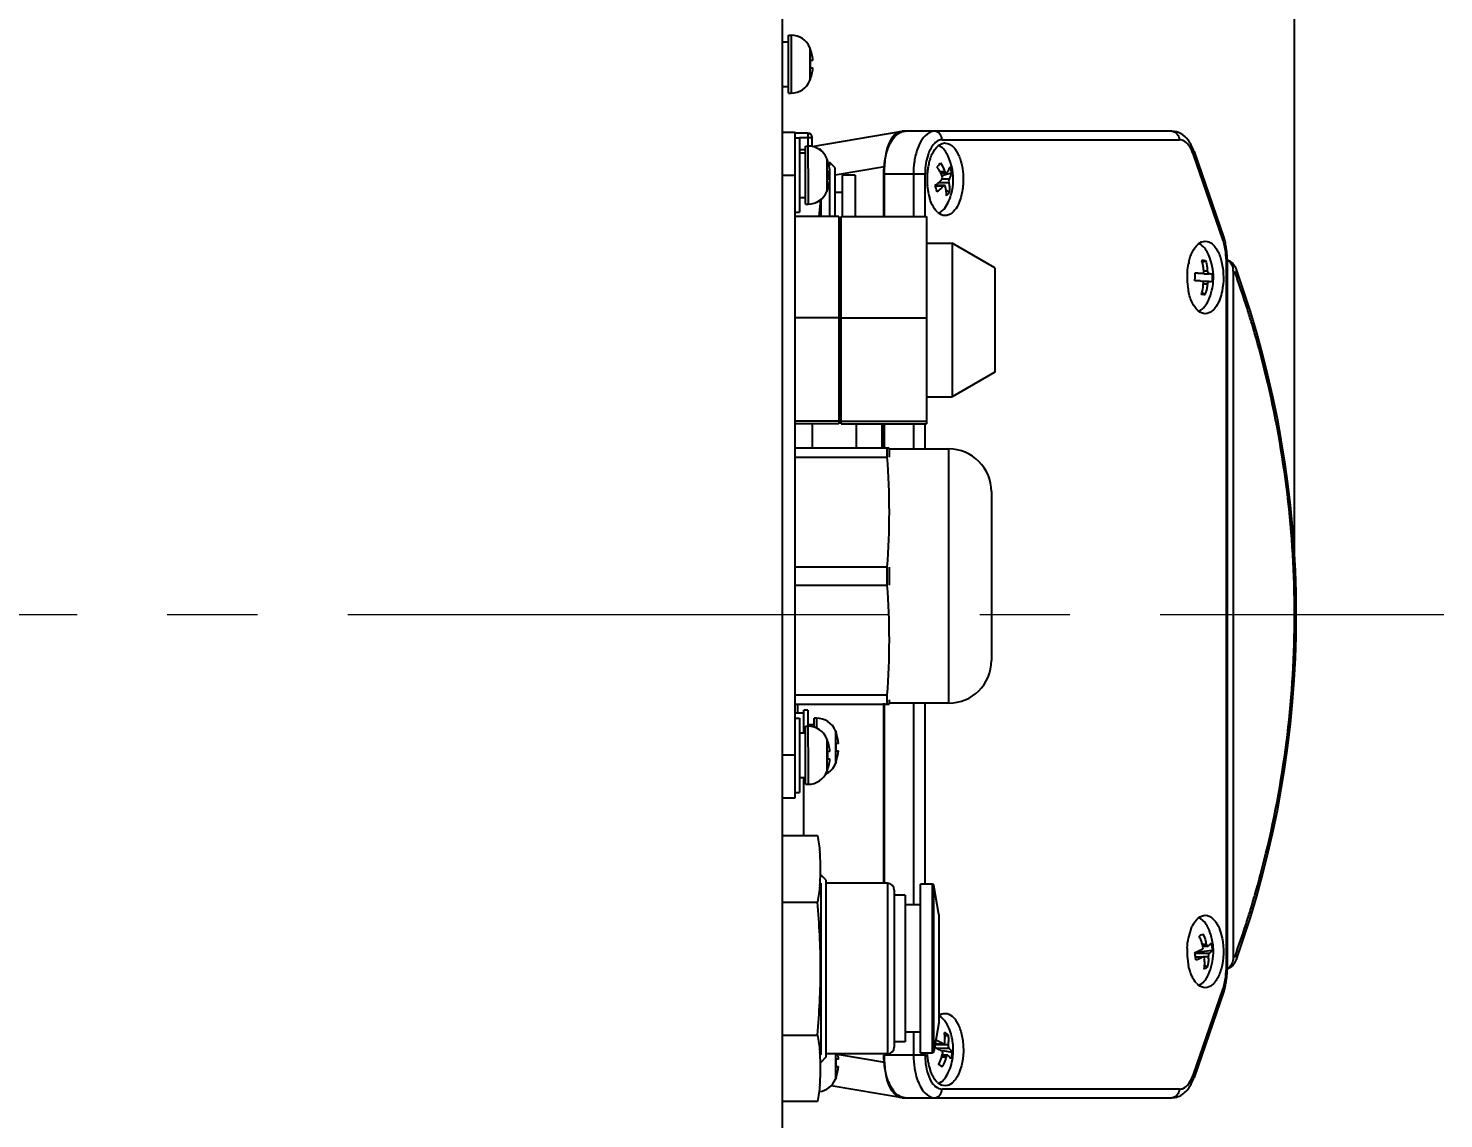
# Model space of a CAD drawing. Header units: millimetres. Extents: x 4086 to 8300, y 123 to 1549.
# Drawn here: x 7004.42 to 7054.21, y 1282.33 to 1320.66 of the extents above; entities that cross this region are included whole.
import ezdxf

# ---------------------------------------------------------------- set-up
doc = ezdxf.new("R2010")
doc.units = ezdxf.units.MM
doc.linetypes.add('CENTER2', pattern=[28.575, 19.05, -3.175, 3.175, -3.175])
doc.layers.add('中心线层', color=7, linetype='CENTER2', lineweight=0)
doc.layers.add('轮廓实线层', color=7, linetype='Continuous', lineweight=30)
doc.styles.add('思源黑', font='SourceHanSansCN-Normal.ttf')
doc.dimstyles.new('尺寸标注_3_10比例', dxfattribs={"dimtxt": 7, "dimasz": 6, "dimexe": 2, "dimexo": 1.5, "dimgap": 1, "dimtad": 1, "dimdec": 1, "dimlfac": 3.333333, "dimdsep": 46, "dimtxsty": '思源黑', "dimcen": 0.09, "dimadec": 0, "dimazin": 0, "dimtp": 0.01, "dimtm": 0.01, "dimtfac": 1, "dimtdec": 1, "dimtofl": 0, "dimtmove": 0, "dimatfit": 3, "dimfxl": 0, "dimtolj": 1, "dimarcsym": 0})

# ---------------------------------------------------------------- blocks, each defined once
blk = doc.blocks.new('*D2898')
at = {"layer": 'Defpoints', "color": 0}
for p in [(7030.948, 1351.72), (7030.948, 1325.855), (7048.962, 1300.055)]:
    blk.add_point(p, dxfattribs=at)
at = {"layer": '轮廓实线层', "color": 0, "lineweight": -2}
for p, q in [((7030.948, 1327.355), (7030.948, 1353.72)), ((7048.962, 1301.555), (7048.962, 1353.72)), ((7042.962, 1351.72), (7036.948, 1351.72))]:
    blk.add_line(p, q, dxfattribs=at)
at = {"layer": '轮廓实线层', "color": 0}
for points in [[(7036.948, 1352.72), (7036.948, 1350.72), (7030.948, 1351.72)], [(7042.962, 1350.72), (7042.962, 1352.72), (7048.962, 1351.72)]]:
    blk.add_solid(points, dxfattribs=at)
at = {"layer": '轮廓实线层', "color": 0, "insert": (7039.955, 1356.346), "char_height": 7, "attachment_point": 5, "style": '思源黑'}
blk.add_mtext('\\A1;60', dxfattribs=at)

msp = doc.modelspace()

# ---------------------------------------------------------------- linework, layer by layer
for p, q in [((7030.948, 1268.555), (7030.948, 1331.555)), ((7031.161, 1320.425), (7031.251, 1320.425)), ((7031.161, 1318.385), (7031.161, 1320.425)), ((7031.251, 1320.425), (7031.251, 1318.385)), ((7030.948, 1320.189), (7031.161, 1320.189)), ((7031.915, 1319.981), (7031.915, 1318.828)), ((7031.941, 1319.915), (7031.935, 1319.915)), ((7032.02, 1319.532), (7031.935, 1319.532)), ((7031.935, 1319.277), (7032.02, 1319.277)), ((7031.935, 1318.895), (7031.941, 1318.895)), ((7030.948, 1318.62), (7031.161, 1318.62)), ((7031.161, 1318.385), (7031.251, 1318.385)), ((7031.398, 1317.005), (7030.948, 1317.005)), ((7031.398, 1293.605), (7031.398, 1317.005)), ((7031.848, 1316.975), (7031.398, 1316.975)), ((7031.398, 1316.81), (7031.548, 1316.81)), ((7031.548, 1316.825), (7031.998, 1316.825)), ((7031.548, 1316.81), (7031.548, 1314.2)), ((7031.848, 1316.975), (7031.851, 1314.485)), ((7031.998, 1316.508), (7035.163, 1317.046)), ((7031.998, 1316.525), (7031.998, 1316.825)), ((7035.111, 1317.041), (7035.163, 1317.046)), ((7035.268, 1317.046), (7035.163, 1317.046)), ((7044.651, 1317.047), (7035.268, 1317.047)), ((7031.548, 1316.405), (7031.761, 1316.405)), ((7031.761, 1316.525), (7031.851, 1316.525)), ((7031.761, 1314.485), (7031.761, 1316.525)), ((7032.298, 1316.405), (7032.224, 1316.405)), ((7032.298, 1316.405), (7032.298, 1316.356)), ((7036.567, 1316.747), (7044.911, 1316.747)), ((7045.427, 1316.33), (7046.468, 1313.336)), ((7031.548, 1316.289), (7031.761, 1316.289)), ((7032.515, 1316.081), (7032.515, 1314.928)), ((7032.541, 1316.015), (7032.535, 1316.015)), ((7032.793, 1315.77), (7032.608, 1315.955)), ((7032.608, 1315.955), (7032.608, 1315.837)), ((7036.433, 1315.84), (7036.469, 1315.887)), ((7036.865, 1315.951), (7036.783, 1316.165)), ((7046.445, 1313.237), (7045.403, 1316.232)), ((7030.948, 1315.505), (7031.398, 1315.505)), ((7032.62, 1315.632), (7032.535, 1315.632)), ((7032.535, 1315.377), (7032.62, 1315.377)), ((7032.608, 1315.632), (7032.608, 1315.377)), ((7032.793, 1315.77), (7032.793, 1314.046)), ((7034.537, 1315.797), (7032.807, 1315.503)), ((7033.513, 1315.505), (7033.063, 1315.505)), ((7033.063, 1314.046), (7033.063, 1315.504)), ((7033.513, 1315.504), (7033.513, 1314.046)), ((7034.518, 1315.547), (7035.967, 1315.547)), ((7034.518, 1314.046), (7034.518, 1315.547)), ((7034.537, 1314.046), (7034.537, 1315.797)), ((7035.557, 1315.547), (7035.557, 1314.046)), ((7035.967, 1314.046), (7035.967, 1315.547)), ((7036.678, 1315.613), (7036.497, 1315.613)), ((7036.719, 1315.571), (7036.519, 1315.571)), ((7036.554, 1315.346), (7036.573, 1315.38)), ((7036.812, 1315.363), (7036.554, 1315.363)), ((7036.9, 1315.569), (7036.558, 1315.473)), ((7036.578, 1315.425), (7036.567, 1315.47)), ((7036.573, 1315.38), (7036.578, 1315.425)), ((7036.678, 1315.613), (7036.699, 1315.581)), ((7036.699, 1315.581), (7036.719, 1315.571)), ((7036.719, 1315.571), (7036.74, 1315.586)), ((7036.799, 1315.329), (7036.794, 1315.284)), ((7036.812, 1315.363), (7036.799, 1315.329)), ((7036.856, 1315.718), (7036.869, 1315.681)), ((7036.882, 1315.519), (7036.884, 1315.537)), ((7036.89, 1315.607), (7036.9, 1315.569)), ((7032.535, 1314.995), (7032.541, 1314.995)), ((7032.608, 1315.291), (7032.608, 1314.046)), ((7033.063, 1314.897), (7032.793, 1314.897)), ((7036.335, 1315.102), (7036.322, 1315.14)), ((7036.653, 1315.138), (7036.36, 1315.138)), ((7036.36, 1315.123), (7036.625, 1315.123)), ((7036.393, 1314.918), (7036.383, 1314.954)), ((7036.441, 1315.239), (7036.798, 1315.239)), ((7036.653, 1315.138), (7036.625, 1315.123)), ((7036.673, 1315.128), (7036.653, 1315.138)), ((7036.687, 1315.096), (7036.673, 1315.128)), ((7036.706, 1314.978), (7036.829, 1314.919)), ((7036.794, 1315.284), (7036.798, 1315.239)), ((7031.548, 1314.72), (7031.761, 1314.72)), ((7031.761, 1314.485), (7031.851, 1314.485)), ((7032.298, 1314.653), (7032.298, 1314.046)), ((7036.664, 1314.345), (7036.783, 1314.545)), ((7031.398, 1314.2), (7031.548, 1314.2)), ((7032.928, 1314.046), (7031.398, 1314.046)), ((7032.928, 1314.046), (7032.928, 1306.763)), ((7033.018, 1314.046), (7036.018, 1314.046)), ((7033.018, 1306.763), (7033.018, 1314.046)), ((7036.018, 1314.046), (7036.018, 1306.763)), ((7033.018, 1313.195), (7032.928, 1313.195)), ((7036.018, 1313.105), (7036.918, 1313.105)), ((7038.418, 1312.238), (7036.918, 1313.105)), ((7036.918, 1313.105), (7036.918, 1307.705)), ((7045.835, 1312.503), (7045.722, 1312.429)), ((7046.552, 1312.552), (7046.592, 1312.552)), ((7046.552, 1312.552), (7046.552, 1287.557)), ((7046.592, 1312.552), (7046.592, 1287.557)), ((7038.418, 1312.238), (7038.418, 1308.571)), ((7045.461, 1311.877), (7045.462, 1311.921)), ((7045.462, 1312.009), (7045.462, 1312.053)), ((7045.766, 1312.085), (7045.77, 1312.13)), ((7045.902, 1312.123), (7045.77, 1312.123)), ((7045.77, 1312.03), (7045.945, 1312.03)), ((7045.926, 1312.044), (7045.945, 1312.03)), ((7045.993, 1312.027), (7045.93, 1312.03)), ((7046.801, 1312.126), (7046.801, 1287.983)), ((7045.639, 1311.782), (7045.703, 1311.779)), ((7045.746, 1311.765), (7045.72, 1311.779)), ((7045.724, 1311.362), (7045.819, 1311.299)), ((7045.942, 1311.767), (7045.764, 1311.767)), ((7045.764, 1311.679), (7045.896, 1311.679)), ((7045.906, 1311.724), (7045.896, 1311.679)), ((7045.942, 1311.767), (7045.991, 1311.763)), ((7045.991, 1311.763), (7046.029, 1311.76)), ((7046.063, 1311.8), (7046.06, 1311.756)), ((7032.928, 1310.489), (7031.398, 1310.489)), ((7033.018, 1310.489), (7036.018, 1310.489)), ((7047.442, 1310.341), (7047.429, 1310.381)), ((7047.556, 1309.954), (7047.538, 1310.016)), ((7038.418, 1308.571), (7036.918, 1307.705)), ((7033.018, 1307.615), (7032.928, 1307.615)), ((7033.018, 1307.555), (7032.928, 1307.555)), ((7036.018, 1307.705), (7036.918, 1307.705)), ((7032.928, 1306.848), (7031.398, 1306.848)), ((7033.018, 1306.848), (7036.018, 1306.848)), ((7032.928, 1306.763), (7031.398, 1306.763)), ((7031.998, 1306.763), (7031.998, 1305.905)), ((7033.018, 1306.763), (7036.018, 1306.763)), ((7033.543, 1306.763), (7033.543, 1305.905)), ((7034.443, 1306.763), (7034.443, 1305.875)), ((7034.518, 1305.875), (7034.518, 1306.763)), ((7034.537, 1305.875), (7034.537, 1306.763)), ((7035.557, 1306.763), (7035.557, 1305.875)), ((7035.967, 1305.875), (7035.967, 1306.763)), ((7034.698, 1305.905), (7031.398, 1305.905)), ((7034.624, 1305.905), (7034.624, 1305.591)), ((7034.698, 1305.905), (7034.698, 1305.591)), ((7034.698, 1305.875), (7036.798, 1305.875)), ((7036.798, 1296.935), (7036.798, 1305.875)), ((7031.398, 1305.591), (7034.624, 1305.591)), ((7038.298, 1304.375), (7038.298, 1298.435)), ((7034.624, 1301.718), (7031.398, 1301.718)), ((7034.624, 1301.718), (7034.624, 1301.091)), ((7034.698, 1301.718), (7034.698, 1301.091)), ((7031.398, 1301.091), (7034.624, 1301.091)), ((7049.023, 1300.055), (7048.962, 1300.055)), ((7034.624, 1297.218), (7031.398, 1297.218)), ((7031.398, 1296.905), (7034.698, 1296.905)), ((7031.492, 1296.59), (7031.492, 1296.905)), ((7034.518, 1290.605), (7034.518, 1296.935)), ((7034.537, 1290.605), (7034.537, 1296.935)), ((7034.624, 1297.218), (7034.624, 1296.905)), ((7034.698, 1297.058), (7034.698, 1296.905)), ((7036.798, 1296.935), (7034.698, 1296.935)), ((7035.557, 1296.935), (7035.557, 1289.84)), ((7035.967, 1290.574), (7035.967, 1296.935)), ((7031.698, 1296.59), (7031.398, 1296.59)), ((7031.398, 1296.41), (7031.548, 1296.41)), ((7031.548, 1296.41), (7031.548, 1293.8)), ((7031.848, 1296.695), (7031.698, 1296.695)), ((7031.698, 1295.889), (7031.698, 1296.694)), ((7031.848, 1296.694), (7031.851, 1294.085)), ((7032.151, 1296.41), (7032.061, 1296.41)), ((7032.061, 1296.083), (7032.061, 1296.409)), ((7032.151, 1296.41), (7032.151, 1296.053)), ((7031.548, 1295.889), (7031.761, 1295.889)), ((7031.761, 1296.125), (7031.851, 1296.125)), ((7031.761, 1294.085), (7031.761, 1296.125)), ((7032.061, 1296.174), (7031.848, 1296.174)), ((7032.815, 1295.966), (7032.841, 1295.9)), ((7032.815, 1295.966), (7032.815, 1294.816)), ((7032.841, 1295.9), (7032.835, 1295.9)), ((7032.515, 1295.681), (7032.515, 1294.528)), ((7032.541, 1295.615), (7032.535, 1295.615)), ((7032.92, 1295.517), (7032.835, 1295.517)), ((7031.398, 1295.105), (7030.948, 1295.105)), ((7032.62, 1295.232), (7032.535, 1295.232)), ((7032.535, 1294.977), (7032.62, 1294.977)), ((7032.835, 1295.262), (7032.92, 1295.262)), ((7032.535, 1294.595), (7032.541, 1294.595)), ((7032.841, 1294.88), (7032.815, 1294.813)), ((7032.815, 1294.816), (7032.815, 1294.813)), ((7032.835, 1294.88), (7032.841, 1294.88)), ((7031.548, 1294.32), (7031.761, 1294.32)), ((7031.698, 1292.281), (7031.698, 1294.32)), ((7031.761, 1294.085), (7031.851, 1294.085)), ((7030.948, 1293.605), (7031.398, 1293.605)), ((7031.398, 1293.8), (7031.548, 1293.8)), ((7030.948, 1292.281), (7032.182, 1292.281)), ((7032.481, 1290.72), (7032.298, 1290.903)), ((7032.298, 1290.605), (7032.298, 1284.57)), ((7032.481, 1290.72), (7032.481, 1284.489)), ((7034.641, 1290.605), (7032.481, 1290.605)), ((7034.641, 1290.605), (7034.641, 1284.605)), ((7036.21, 1290.575), (7035.811, 1290.575)), ((7035.811, 1284.635), (7035.811, 1290.574)), ((7036.21, 1290.575), (7036.21, 1284.635)), ((7036.269, 1284.684), (7036.269, 1290.525)), ((7036.448, 1289.51), (7036.269, 1290.525)), ((7030.948, 1289.943), (7032.182, 1289.943)), ((7034.881, 1290.364), (7034.881, 1284.845)), ((7035.271, 1290.185), (7034.881, 1290.185)), ((7035.271, 1290.184), (7035.271, 1285.025)), ((7047.535, 1290.084), (7047.55, 1290.135)), ((7047.55, 1290.135), (7047.563, 1290.181)), ((7035.811, 1289.84), (7035.271, 1289.84)), ((7036.448, 1289.51), (7036.448, 1285.699)), ((7045.865, 1288.454), (7045.738, 1288.454)), ((7046.069, 1288.245), (7045.439, 1288.156)), ((7045.461, 1288.122), (7045.453, 1288.164)), ((7045.48, 1287.995), (7045.474, 1288.037)), ((7045.958, 1288.139), (7045.49, 1288.139)), ((7045.49, 1288.016), (7045.744, 1288.016)), ((7045.708, 1288.27), (7045.731, 1288.294)), ((7045.731, 1288.294), (7045.742, 1288.334)), ((7045.738, 1288.393), (7045.921, 1288.393)), ((7045.742, 1288.334), (7045.738, 1288.381)), ((7045.771, 1288.017), (7045.744, 1288.016)), ((7045.8, 1288.028), (7045.927, 1288.028)), ((7045.901, 1288.392), (7045.921, 1288.393)), ((7045.934, 1288.408), (7045.906, 1288.394)), ((7045.93, 1288.075), (7045.927, 1288.028)), ((7046.048, 1288.414), (7046.055, 1288.372)), ((7046.065, 1288.287), (7046.069, 1288.245)), ((7045.796, 1287.728), (7045.908, 1287.662)), ((7046.592, 1287.557), (7046.552, 1287.557)), ((7045.403, 1283.877), (7046.445, 1286.872)), ((7046.468, 1286.773), (7045.427, 1283.779)), ((7036.448, 1285.699), (7036.269, 1284.684)), ((7030.948, 1285.266), (7032.182, 1285.266)), ((7035.271, 1285.025), (7034.881, 1285.025)), ((7035.811, 1285.37), (7035.271, 1285.37)), ((7035.557, 1285.37), (7035.557, 1284.563)), ((7036.323, 1284.922), (7036.331, 1284.964)), ((7036.345, 1285.046), (7036.351, 1285.087)), ((7036.62, 1284.95), (7036.351, 1284.95)), ((7036.601, 1284.955), (7036.62, 1284.95)), ((7036.649, 1284.97), (7036.659, 1285.008)), ((7036.777, 1285.274), (7036.664, 1285.21)), ((7032.481, 1284.489), (7032.298, 1284.306)), ((7034.641, 1284.605), (7032.481, 1284.605)), ((7032.815, 1284.605), (7032.815, 1283.716)), ((7032.948, 1284.583), (7034.537, 1284.312)), ((7035.967, 1284.563), (7034.518, 1284.563)), ((7034.537, 1284.312), (7034.537, 1284.563)), ((7036.21, 1284.635), (7035.811, 1284.635)), ((7035.967, 1284.563), (7035.967, 1284.635)), ((7036.306, 1284.839), (7036.314, 1284.881)), ((7036.314, 1284.881), (7036.323, 1284.922)), ((7036.783, 1284.917), (7036.351, 1284.917)), ((7036.384, 1284.801), (7036.81, 1284.801)), ((7036.578, 1284.68), (7036.556, 1284.708)), ((7036.751, 1284.559), (7036.556, 1284.559)), ((7036.556, 1284.501), (7036.706, 1284.501)), ((7036.581, 1284.729), (7036.916, 1284.67)), ((7036.723, 1284.539), (7036.706, 1284.501)), ((7036.764, 1284.554), (7036.751, 1284.559)), ((7036.794, 1284.829), (7036.81, 1284.801)), ((7036.881, 1284.463), (7036.871, 1284.422)), ((7032.92, 1284.417), (7032.835, 1284.417)), ((7032.835, 1284.162), (7032.92, 1284.162)), ((7035.163, 1283.063), (7032.662, 1283.484)), ((7032.841, 1283.78), (7032.815, 1283.713)), ((7032.815, 1283.716), (7032.815, 1283.713)), ((7032.835, 1283.78), (7032.841, 1283.78)), ((7035.163, 1283.063), (7035.111, 1283.068)), ((7035.163, 1283.063), (7035.268, 1283.063)), ((7035.268, 1283.063), (7044.651, 1283.063)), ((7044.911, 1283.363), (7036.567, 1283.363)), ((7032.182, 1282.928), (7030.948, 1282.928))]:
    msp.add_line(p, q)
for points in [[(7036.829, 1315.791), (7036.843, 1315.755), (7036.856, 1315.718)], [(7036.869, 1315.681), (7036.88, 1315.644), (7036.89, 1315.607)], [(7036.36, 1315.028), (7036.348, 1315.065), (7036.335, 1315.102)], [(7036.383, 1314.954), (7036.372, 1314.991), (7036.36, 1315.028)], [(7045.458, 1311.789), (7045.46, 1311.833), (7045.461, 1311.877)], [(7045.462, 1311.921), (7045.463, 1311.965), (7045.462, 1312.009)], [(7045.723, 1312.043), (7045.75, 1312.054), (7045.766, 1312.085)], [(7045.902, 1312.123), (7045.91, 1312.077), (7045.926, 1312.044)], [(7046.066, 1311.888), (7046.065, 1311.844), (7046.063, 1311.8)], [(7046.064, 1312.02), (7046.066, 1311.976), (7046.067, 1311.932), (7046.066, 1311.888)], [(7045.764, 1311.686), (7045.761, 1311.732), (7045.746, 1311.765)], [(7045.942, 1311.767), (7045.922, 1311.755), (7045.906, 1311.724)], [(7045.865, 1288.454), (7045.881, 1288.414), (7045.901, 1288.392)], [(7046.032, 1288.498), (7046.041, 1288.456), (7046.048, 1288.414)], [(7045.474, 1288.037), (7045.468, 1288.079), (7045.461, 1288.122)], [(7045.49, 1287.911), (7045.485, 1287.953), (7045.48, 1287.995)], [(7045.8, 1287.955), (7045.791, 1287.995), (7045.771, 1288.017)], [(7045.958, 1288.139), (7045.941, 1288.115), (7045.93, 1288.075)], [(7046.055, 1288.372), (7046.06, 1288.33), (7046.065, 1288.287)], [(7036.331, 1284.964), (7036.338, 1285.005), (7036.345, 1285.046)], [(7036.62, 1284.95), (7036.628, 1284.951), (7036.649, 1284.97)], [(7036.582, 1284.592), (7036.588, 1284.639), (7036.578, 1284.68)], [(7036.751, 1284.559), (7036.744, 1284.558), (7036.723, 1284.539)], [(7036.783, 1284.917), (7036.784, 1284.87), (7036.794, 1284.829)], [(7036.898, 1284.545), (7036.89, 1284.504), (7036.881, 1284.463)], [(7036.916, 1284.67), (7036.911, 1284.628), (7036.905, 1284.587), (7036.898, 1284.545)]]:
    msp.add_lwpolyline(points)
for centre, radius, start, end in [((7031.251, 1319.705), 0.72, 22.6198, 90), ((7030.531, 1319.405), 1.495, 4.8938, 22.6199), ((7030.531, 1319.405), 1.411, 354.8143, 5.1857), ((7031.251, 1319.105), 0.72, 270.0002, 337.3802), ((7030.531, 1319.405), 1.495, 337.3801, 355.1062), ((7031.848, 1316.825), 0.15, 0, 90), ((7035.278, 1316.624), 0.424, 104.6099, 111.6078), ((7031.851, 1315.805), 0.72, 22.6198, 89.9998), ((7036.672, 1316.312), 0.317, 90.0362, 99.1978), ((7031.131, 1315.505), 1.495, 4.8938, 22.6199), ((7038.52, 1315.547), 2.963, 174.4042, 180.0067), ((7038.372, 1315.562), 2.814, 171.4562, 174.4094), ((7038.293, 1315.386), 2.257, 168.4838, 172.5844), ((7038.124, 1315.419), 2.085, 166.9332, 168.4483), ((7037.941, 1315.464), 1.896, 161.6198, 167.0021), ((7027.281, 1323.21), 11.75, 320.8439, 321.0126), ((7033.332, 1318.311), 3.965, 321.0178, 321.4402), ((7035.016, 1315.354), 1.943, 348.2647, 17.7775), ((7031.131, 1315.505), 1.495, 337.3801, 355.1062), ((7031.131, 1315.505), 1.411, 354.8143, 5.1857), ((7038.319, 1315.546), 2.352, 178.9089, 179.9989), ((7038.525, 1315.356), 2.49, 172.5834, 179.3277), ((7038.558, 1315.354), 2.524, 179.2957, 181.3944), ((7035.906, 1315.33), 0.656, 37.7117, 43.5377), ((7035.852, 1315.288), 0.724, 33.2224, 37.7029), ((7031.851, 1315.205), 0.72, 270, 337.3802), ((7038.544, 1315.354), 2.51, 181.3847, 185.6013), ((7038.435, 1315.343), 2.401, 185.6, 188.3859), ((7038.26, 1315.317), 2.223, 188.3725, 191.7865), ((7038.113, 1315.287), 2.074, 191.8134, 193.1507), ((7037.967, 1315.252), 1.923, 193.1109, 197.4041), ((7035.915, 1315.845), 0.805, 299.5828, 307.583), ((7034.998, 1315.358), 1.961, 335.5057, 348.2433), ((7023.212, 1315.041), 9.087, 353.7158, 356.6492), ((7023.98, 1314.99), 8.318, 356.6883, 357.6337), ((7036.791, 1314.616), 0.57, 227.3263, 230.0295), ((7044.627, 1312.696), 1.949, 16.6016, 19.1574), ((7044.417, 1312.635), 2.168, 12.0091, 16.572), ((7044.399, 1312.576), 2.152, 5.7889, 12.0324), ((7044.137, 1312.576), 2.454, 5.7583, 11.9887), ((7043.925, 1312.553), 2.668, 359.9845, 5.8002), ((7047.273, 1311.97), 2.083, 166.8642, 168.4487), ((7045.238, 1312.267), 0.508, 23.4022, 27.3009), ((7044.164, 1311.905), 1.945, 355.3519, 24.4802), ((7044.186, 1312.553), 2.366, 359.9814, 5.8369), ((7046.35, 1311.989), 0.6, 19.7016, 57.6829), ((7047.71, 1311.904), 2.526, 176.6556, 180.1116), ((7047.682, 1311.903), 2.498, 180.0874, 187.0212), ((7047.695, 1311.906), 2.511, 175.6353, 176.6549), ((7045.133, 1299.864), 12.193, 88.0134, 88.4959), ((7044.982, 1296.15), 15.909, 87.3303, 87.9366), ((7046.271, 1312.125), 0.53, 0.0125, 4.4746), ((7013.451, 1300.069), 35.508, 17.931, 19.7012), ((7013.023, 1300.055), 36, 340.3059, 19.6941), ((7047.448, 1311.874), 2.263, 187.0014, 191.7639), ((7043.966, 1268.462), 43.353, 87.9017, 88.0275), ((7045.169, 1301.221), 10.572, 87.4538, 87.9196), ((7044.161, 1311.904), 1.948, 335.5229, 346.5955), ((7044.151, 1311.906), 1.957, 346.6127, 355.353), ((7013.417, 1300.058), 35.544, 17.6833, 17.9313), ((7013.403, 1300.053), 35.56, 16.8854, 17.6833), ((7045.94, 1311.165), 0.569, 227.3242, 230.1777), ((7013.387, 1300.048), 35.576, 16.2714, 16.8164), ((7013.38, 1300.046), 35.583, 13.6631, 16.1673), ((7013.29, 1300.04), 35.672, 0.024, 13.6387), ((7036.798, 1304.375), 1.5, 0, 90), ((7013.29, 1300.069), 35.672, 346.3615, 359.976), ((7036.798, 1298.435), 1.5, 270, 0), ((7032.151, 1295.69), 0.72, 22.6199, 90), ((7031.851, 1295.405), 0.72, 22.6198, 89.9998), ((7031.431, 1295.39), 1.495, 4.8938, 19.9521), ((7031.131, 1295.105), 1.495, 4.8938, 22.6199), ((7031.431, 1295.39), 1.411, 354.8143, 5.1857), ((7031.131, 1295.105), 1.495, 337.3801, 355.1062), ((7031.131, 1295.105), 1.411, 354.8143, 5.1857), ((7031.431, 1295.39), 1.495, 340.0479, 355.1062), ((7031.851, 1294.805), 0.72, 270, 337.3802), ((7032.151, 1295.09), 0.72, 295.9111, 337.3801), ((7026.274, 1291.105), 6.019, 0.0691, 5.6404), ((7013.379, 1300.063), 35.584, 343.8761, 346.3371), ((7026.274, 1291.119), 6.019, 354.3596, 359.9314), ((7034.641, 1290.365), 0.24, 0, 90), ((7036.21, 1290.515), 0.06, 10, 90), ((7013.392, 1300.059), 35.571, 343.1316, 343.7132), ((7013.402, 1300.056), 35.56, 342.3165, 343.1316), ((7046.918, 1288.369), 1.715, 159.427, 163.1233), ((7044.164, 1288.207), 1.945, 21.2596, 24.4648), ((7013.451, 1300.04), 35.508, 340.2988, 342.0689), ((7013.417, 1300.052), 35.544, 342.0687, 342.3164), ((7047.274, 1288.269), 2.085, 166.9332, 168.4483), ((7047.136, 1288.303), 1.943, 163.1216, 166.963), ((7044.151, 1288.202), 1.958, 8.2356, 21.2434), ((7044.169, 1288.206), 1.94, 5.6945, 8.207), ((7047.715, 1288.204), 2.531, 177.3543, 180.1102), ((7047.675, 1288.203), 2.491, 180.0797, 187.5114), ((7045.103, 1289.415), 1.293, 285.2713, 289.9398), ((7044.165, 1288.204), 1.944, 335.4774, 358.2046), ((7044.15, 1288.204), 1.959, 358.2041, 5.6894), ((7047.434, 1288.171), 2.248, 187.5097, 191.7733), ((7044.186, 1287.556), 2.366, 354.1631, 0.0186), ((7043.925, 1287.556), 2.668, 354.2048, 0.0155), ((7046.35, 1288.12), 0.6, 302.4297, 340.2984), ((7045.995, 1287.523), 0.649, 222.0043, 227.2667), ((7045.941, 1287.465), 0.57, 227.3253, 230.0987), ((7044.399, 1287.533), 2.152, 347.9676, 354.2111), ((7044.137, 1287.533), 2.454, 348.0166, 354.2467), ((7035.001, 1284.752), 1.958, 16.4051, 24.5283), ((7035.971, 1284.014), 1.132, 68.9642, 70.8937), ((7035.992, 1284.069), 1.073, 67.1555, 68.96), ((7036.002, 1284.092), 1.048, 65.2433, 67.1521), ((7036.171, 1285.086), 0.62, 352.2563, 355.5343), ((7035.014, 1284.755), 1.945, 1.0938, 16.3877), ((7026.274, 1284.09), 6.019, 0.0691, 5.6404), ((7031.431, 1284.29), 1.495, 4.8938, 12.1788), ((7034.641, 1284.845), 0.24, 270, 0), ((7038.504, 1284.751), 2.47, 182.7353, 187.4624), ((7036.21, 1284.695), 0.06, 270, 350), ((7036.197, 1284.289), 0.542, 56.4521, 58.7037), ((7036.067, 1284.627), 0.5, 352.2203, 355.7919), ((7035.014, 1284.753), 1.945, 335.5275, 353.8804), ((7034.999, 1284.755), 1.96, 353.8787, 1.0899), ((7026.274, 1284.104), 6.019, 354.3596, 359.9314), ((7031.431, 1284.29), 1.411, 354.8143, 5.1857), ((7031.431, 1284.29), 1.495, 340.0479, 355.1062), ((7038.286, 1284.721), 2.25, 187.4442, 191.7721), ((7038.04, 1284.67), 1.999, 191.779, 196.0266), ((7037.802, 1284.602), 1.751, 196.0197, 200.2367), ((7025.89, 1269.793), 17.888, 53.6664, 53.8601), ((7022.613, 1265.353), 23.406, 53.3997, 53.6429), ((7036.075, 1284.514), 0.601, 323.1521, 326.0959), ((7032.151, 1283.99), 0.72, 277.7386, 337.3801), ((7036.788, 1284.012), 0.565, 227.3168, 230.6487), ((7044.012, 1284.36), 1.473, 337.6003, 340.8508)]:
    msp.add_arc(centre, radius, start, end)
for centre, major_axis, start_param, end_param in [((7035.146, 1315.83), (0.023, 1.216), 0.094515, 1.607936), ((7035.146, 1284.279), (-0.023, 1.216), 1.533657, 3.047078)]:
    msp.add_ellipse(centre, major_axis=major_axis, ratio=0.500833, start_param=start_param, end_param=end_param)
for points, knots in [([(7034.661, 1316.429), (7034.687, 1316.501), (7034.786, 1316.73), (7034.958, 1316.953), (7035.122, 1317.018)], [0, 0, 0, 0, 0.30229, 1, 1, 1, 1]), ([(7035.171, 1317.034), (7035.187, 1317.038), (7035.219, 1317.044), (7035.251, 1317.047), (7035.268, 1317.047)], [0, 0, 0, 0, 0.503626, 1, 1, 1, 1]), ([(7036.307, 1317.047), (7036.181, 1317.047), (7036.005, 1316.943), (7035.896, 1316.804), (7035.866, 1316.76)], [0, 0, 0, 0, 0.704186, 1, 1, 1, 1]), ([(7036.142, 1316.395), (7036.114, 1316.339), (7036.011, 1316.083), (7035.971, 1315.805), (7035.967, 1315.591)], [0, 0, 0, 0, 0.225796, 1, 1, 1, 1]), ([(7036.335, 1316.654), (7036.321, 1316.642), (7036.293, 1316.616), (7036.268, 1316.587), (7036.255, 1316.572)], [0, 0, 0, 0, 0.486075, 1, 1, 1, 1]), ([(7036.488, 1316.518), (7036.477, 1316.523), (7036.456, 1316.532), (7036.435, 1316.54), (7036.424, 1316.543)], [0, 0, 0, 0, 0.506892, 1, 1, 1, 1]), ([(7036.535, 1316.489), (7036.527, 1316.495), (7036.512, 1316.505), (7036.496, 1316.513), (7036.488, 1316.518)], [0, 0, 0, 0, 0.506768, 1, 1, 1, 1]), ([(7036.672, 1316.63), (7036.78, 1316.63), (7036.933, 1316.538), (7037.026, 1316.417), (7037.051, 1316.378)], [0, 0, 0, 0, 0.703211, 1, 1, 1, 1]), ([(7037.051, 1316.378), (7037.064, 1316.359), (7037.089, 1316.319), (7037.112, 1316.278), (7037.122, 1316.256)], [0, 0, 0, 0, 0.48802, 1, 1, 1, 1]), ([(7045.403, 1316.232), (7045.414, 1316.247), (7045.431, 1316.278), (7045.432, 1316.315), (7045.427, 1316.33)], [0, 0, 0, 0, 0.548808, 1, 1, 1, 1]), ([(7036.469, 1315.887), (7036.474, 1315.894), (7036.484, 1315.907), (7036.493, 1315.921), (7036.497, 1315.928)], [0, 0, 0, 0, 0.526908, 1, 1, 1, 1]), ([(7036.518, 1315.578), (7036.509, 1315.597), (7036.49, 1315.633), (7036.469, 1315.668), (7036.458, 1315.685)], [0, 0, 0, 0, 0.496219, 1, 1, 1, 1]), ([(7036.554, 1315.346), (7036.542, 1315.334), (7036.52, 1315.31), (7036.497, 1315.287), (7036.485, 1315.276)], [0, 0, 0, 0, 0.495418, 1, 1, 1, 1]), ([(7036.567, 1315.47), (7036.559, 1315.488), (7036.543, 1315.524), (7036.526, 1315.56), (7036.518, 1315.578)], [0, 0, 0, 0, 0.498038, 1, 1, 1, 1]), ([(7036.636, 1315.7), (7036.641, 1315.686), (7036.651, 1315.658), (7036.658, 1315.629), (7036.661, 1315.615)], [0, 0, 0, 0, 0.503654, 1, 1, 1, 1]), ([(7036.778, 1315.655), (7036.771, 1315.643), (7036.755, 1315.619), (7036.736, 1315.598), (7036.725, 1315.587)], [0, 0, 0, 0, 0.473216, 1, 1, 1, 1]), ([(7036.829, 1315.791), (7036.823, 1315.768), (7036.811, 1315.721), (7036.791, 1315.677), (7036.778, 1315.655)], [0, 0, 0, 0, 0.480668, 1, 1, 1, 1]), ([(7036.884, 1315.537), (7036.884, 1315.541), (7036.884, 1315.55), (7036.883, 1315.559), (7036.882, 1315.564)], [0, 0, 0, 0, 0.502477, 1, 1, 1, 1]), ([(7036.485, 1315.276), (7036.472, 1315.264), (7036.447, 1315.241), (7036.42, 1315.218), (7036.406, 1315.208)], [0, 0, 0, 0, 0.48922, 1, 1, 1, 1]), ([(7036.554, 1315.054), (7036.565, 1315.065), (7036.584, 1315.086), (7036.601, 1315.11), (7036.608, 1315.122)], [0, 0, 0, 0, 0.518874, 1, 1, 1, 1]), ([(7036.705, 1314.988), (7036.702, 1315.006), (7036.692, 1315.042), (7036.679, 1315.077), (7036.671, 1315.094)], [0, 0, 0, 0, 0.487269, 1, 1, 1, 1]), ([(7036.797, 1314.869), (7036.785, 1314.853), (7036.76, 1314.821), (7036.729, 1314.793), (7036.711, 1314.781)], [0, 0, 0, 0, 0.486408, 1, 1, 1, 1]), ([(7036.829, 1314.919), (7036.824, 1314.911), (7036.813, 1314.894), (7036.802, 1314.878), (7036.797, 1314.869)], [0, 0, 0, 0, 0.498748, 1, 1, 1, 1]), ([(7036.798, 1315.239), (7036.802, 1315.221), (7036.809, 1315.185), (7036.816, 1315.149), (7036.818, 1315.131)], [0, 0, 0, 0, 0.501681, 1, 1, 1, 1]), ([(7036.827, 1315.024), (7036.826, 1315.008), (7036.824, 1314.975), (7036.817, 1314.943), (7036.813, 1314.927)], [0, 0, 0, 0, 0.50421, 1, 1, 1, 1]), ([(7036.818, 1315.131), (7036.821, 1315.113), (7036.825, 1315.077), (7036.827, 1315.042), (7036.827, 1315.024)], [0, 0, 0, 0, 0.506543, 1, 1, 1, 1]), ([(7037.262, 1314.872), (7037.246, 1314.797), (7037.181, 1314.548), (7037.059, 1314.297), (7036.918, 1314.179)], [0, 0, 0, 0, 0.292949, 1, 1, 1, 1]), ([(7036.426, 1314.167), (7036.445, 1314.173), (7036.484, 1314.188), (7036.52, 1314.209), (7036.537, 1314.221)], [0, 0, 0, 0, 0.485822, 1, 1, 1, 1]), ([(7036.759, 1314.092), (7036.744, 1314.088), (7036.715, 1314.082), (7036.686, 1314.08), (7036.672, 1314.08)], [0, 0, 0, 0, 0.504281, 1, 1, 1, 1]), ([(7046.468, 1313.336), (7046.473, 1313.321), (7046.473, 1313.284), (7046.456, 1313.253), (7046.445, 1313.237)], [0, 0, 0, 0, 0.451192, 1, 1, 1, 1]), ([(7045.672, 1313.048), (7045.657, 1313.058), (7045.626, 1313.075), (7045.593, 1313.087), (7045.576, 1313.092)], [0, 0, 0, 0, 0.511676, 1, 1, 1, 1]), ([(7046.203, 1312.926), (7046.215, 1312.907), (7046.24, 1312.868), (7046.262, 1312.827), (7046.272, 1312.806)], [0, 0, 0, 0, 0.488263, 1, 1, 1, 1]), ([(7045.703, 1312.51), (7045.726, 1312.51), (7045.768, 1312.511), (7045.811, 1312.506), (7045.827, 1312.499)], [0, 0, 0, 0, 0.557958, 1, 1, 1, 1]), ([(7045.733, 1312.385), (7045.729, 1312.4), (7045.72, 1312.428), (7045.71, 1312.456), (7045.704, 1312.469)], [0, 0, 0, 0, 0.499991, 1, 1, 1, 1]), ([(7045.757, 1312.259), (7045.754, 1312.28), (7045.747, 1312.323), (7045.738, 1312.365), (7045.733, 1312.385)], [0, 0, 0, 0, 0.501792, 1, 1, 1, 1]), ([(7045.77, 1312.13), (7045.768, 1312.152), (7045.764, 1312.195), (7045.76, 1312.237), (7045.757, 1312.259)], [0, 0, 0, 0, 0.499961, 1, 1, 1, 1]), ([(7045.887, 1312.251), (7045.889, 1312.23), (7045.89, 1312.188), (7045.888, 1312.146), (7045.885, 1312.125)], [0, 0, 0, 0, 0.495726, 1, 1, 1, 1]), ([(7046.064, 1312.02), (7046.054, 1312.021), (7046.031, 1312.024), (7046.007, 1312.026), (7045.993, 1312.027)], [0, 0, 0, 0, 0.413222, 1, 1, 1, 1]), ([(7046.833, 1312.106), (7046.828, 1312.11), (7046.818, 1312.117), (7046.807, 1312.123), (7046.801, 1312.126)], [0, 0, 0, 0, 0.517205, 1, 1, 1, 1]), ([(7046.881, 1312.039), (7046.876, 1312.053), (7046.863, 1312.079), (7046.844, 1312.099), (7046.833, 1312.106)], [0, 0, 0, 0, 0.542039, 1, 1, 1, 1]), ([(7045.745, 1311.558), (7045.748, 1311.579), (7045.751, 1311.621), (7045.749, 1311.663), (7045.747, 1311.684)], [0, 0, 0, 0, 0.496419, 1, 1, 1, 1]), ([(7045.852, 1311.424), (7045.846, 1311.404), (7045.832, 1311.365), (7045.815, 1311.327), (7045.805, 1311.309)], [0, 0, 0, 0, 0.498716, 1, 1, 1, 1]), ([(7045.879, 1311.55), (7045.876, 1311.529), (7045.868, 1311.486), (7045.858, 1311.444), (7045.852, 1311.424)], [0, 0, 0, 0, 0.501379, 1, 1, 1, 1]), ([(7045.896, 1311.679), (7045.893, 1311.658), (7045.888, 1311.614), (7045.882, 1311.572), (7045.879, 1311.55)], [0, 0, 0, 0, 0.499817, 1, 1, 1, 1]), ([(7046.029, 1311.76), (7046.032, 1311.759), (7046.036, 1311.759), (7046.04, 1311.758), (7046.041, 1311.757)], [0, 0, 0, 0, 0.658809, 1, 1, 1, 1]), ([(7045.734, 1311.302), (7045.725, 1311.303), (7045.708, 1311.305), (7045.69, 1311.308), (7045.681, 1311.31)], [0, 0, 0, 0, 0.472922, 1, 1, 1, 1]), ([(7045.819, 1311.299), (7045.805, 1311.299), (7045.777, 1311.298), (7045.749, 1311.3), (7045.734, 1311.302)], [0, 0, 0, 0, 0.472837, 1, 1, 1, 1]), ([(7045.822, 1289.48), (7045.931, 1289.48), (7046.084, 1289.387), (7046.177, 1289.265), (7046.203, 1289.226)], [0, 0, 0, 0, 0.702936, 1, 1, 1, 1]), ([(7045.312, 1288.971), (7045.321, 1288.994), (7045.338, 1289.037), (7045.358, 1289.08), (7045.368, 1289.1)], [0, 0, 0, 0, 0.509166, 1, 1, 1, 1]), ([(7045.669, 1289.35), (7045.654, 1289.359), (7045.623, 1289.376), (7045.591, 1289.388), (7045.575, 1289.392)], [0, 0, 0, 0, 0.511244, 1, 1, 1, 1]), ([(7046.203, 1289.226), (7046.216, 1289.207), (7046.24, 1289.168), (7046.262, 1289.127), (7046.272, 1289.106)], [0, 0, 0, 0, 0.488279, 1, 1, 1, 1]), ([(7046.272, 1289.106), (7046.32, 1289.011), (7046.477, 1288.567), (7046.484, 1288.076), (7046.412, 1287.722)], [0, 0, 0, 0, 0.227293, 1, 1, 1, 1]), ([(7045.663, 1288.627), (7045.654, 1288.646), (7045.636, 1288.684), (7045.614, 1288.72), (7045.601, 1288.737)], [0, 0, 0, 0, 0.495896, 1, 1, 1, 1]), ([(7045.614, 1288.747), (7045.636, 1288.76), (7045.676, 1288.783), (7045.716, 1288.806), (7045.734, 1288.815)], [0, 0, 0, 0, 0.561886, 1, 1, 1, 1]), ([(7045.706, 1288.505), (7045.7, 1288.526), (7045.687, 1288.567), (7045.671, 1288.607), (7045.663, 1288.627)], [0, 0, 0, 0, 0.499295, 1, 1, 1, 1]), ([(7045.738, 1288.381), (7045.733, 1288.402), (7045.723, 1288.443), (7045.712, 1288.485), (7045.706, 1288.505)], [0, 0, 0, 0, 0.4991, 1, 1, 1, 1]), ([(7045.831, 1288.578), (7045.836, 1288.558), (7045.844, 1288.518), (7045.848, 1288.477), (7045.849, 1288.457)], [0, 0, 0, 0, 0.49982, 1, 1, 1, 1]), ([(7045.966, 1288.429), (7045.961, 1288.425), (7045.951, 1288.418), (7045.94, 1288.411), (7045.934, 1288.408)], [0, 0, 0, 0, 0.474548, 1, 1, 1, 1]), ([(7046.032, 1288.498), (7046.023, 1288.486), (7046.005, 1288.46), (7045.98, 1288.439), (7045.966, 1288.429)], [0, 0, 0, 0, 0.45341, 1, 1, 1, 1]), ([(7045.631, 1288.234), (7045.617, 1288.228), (7045.589, 1288.216), (7045.56, 1288.204), (7045.544, 1288.199)], [0, 0, 0, 0, 0.483375, 1, 1, 1, 1]), ([(7045.708, 1288.27), (7045.695, 1288.264), (7045.67, 1288.252), (7045.644, 1288.24), (7045.631, 1288.234)], [0, 0, 0, 0, 0.492907, 1, 1, 1, 1]), ([(7045.666, 1287.981), (7045.677, 1287.986), (7045.698, 1287.997), (7045.718, 1288.009), (7045.727, 1288.016)], [0, 0, 0, 0, 0.535702, 1, 1, 1, 1]), ([(7045.801, 1287.831), (7045.8, 1287.851), (7045.797, 1287.892), (7045.789, 1287.932), (7045.784, 1287.952)], [0, 0, 0, 0, 0.492328, 1, 1, 1, 1]), ([(7045.927, 1288.028), (7045.928, 1288.007), (7045.929, 1287.966), (7045.93, 1287.925), (7045.93, 1287.904)], [0, 0, 0, 0, 0.500655, 1, 1, 1, 1]), ([(7045.958, 1288.139), (7045.966, 1288.145), (7045.982, 1288.157), (7045.997, 1288.169), (7046.005, 1288.175)], [0, 0, 0, 0, 0.510064, 1, 1, 1, 1]), ([(7046.005, 1288.175), (7046.012, 1288.181), (7046.024, 1288.191), (7046.035, 1288.204), (7046.04, 1288.21)], [0, 0, 0, 0, 0.535811, 1, 1, 1, 1]), ([(7046.04, 1288.21), (7046.043, 1288.215), (7046.049, 1288.225), (7046.051, 1288.237), (7046.05, 1288.242)], [0, 0, 0, 0, 0.539652, 1, 1, 1, 1]), ([(7046.834, 1288.003), (7046.828, 1287.999), (7046.818, 1287.992), (7046.807, 1287.986), (7046.801, 1287.983)], [0, 0, 0, 0, 0.517278, 1, 1, 1, 1]), ([(7046.881, 1288.07), (7046.876, 1288.056), (7046.863, 1288.031), (7046.844, 1288.01), (7046.834, 1288.003)], [0, 0, 0, 0, 0.541969, 1, 1, 1, 1]), ([(7045.826, 1287.612), (7045.818, 1287.608), (7045.801, 1287.601), (7045.784, 1287.596), (7045.775, 1287.594)], [0, 0, 0, 0, 0.480364, 1, 1, 1, 1]), ([(7045.908, 1287.662), (7045.895, 1287.653), (7045.869, 1287.634), (7045.841, 1287.618), (7045.826, 1287.612)], [0, 0, 0, 0, 0.485982, 1, 1, 1, 1]), ([(7045.922, 1287.782), (7045.919, 1287.763), (7045.911, 1287.726), (7045.9, 1287.69), (7045.892, 1287.672)], [0, 0, 0, 0, 0.501528, 1, 1, 1, 1]), ([(7045.93, 1287.904), (7045.93, 1287.884), (7045.929, 1287.843), (7045.925, 1287.802), (7045.922, 1287.782)], [0, 0, 0, 0, 0.503738, 1, 1, 1, 1]), ([(7045.576, 1287.017), (7045.59, 1287.021), (7045.617, 1287.031), (7045.643, 1287.044), (7045.656, 1287.052)], [0, 0, 0, 0, 0.491209, 1, 1, 1, 1]), ([(7046.275, 1287.309), (7046.264, 1287.286), (7046.241, 1287.243), (7046.216, 1287.202), (7046.202, 1287.182)], [0, 0, 0, 0, 0.512252, 1, 1, 1, 1]), ([(7046.445, 1286.872), (7046.456, 1286.856), (7046.473, 1286.825), (7046.473, 1286.788), (7046.468, 1286.773)], [0, 0, 0, 0, 0.548808, 1, 1, 1, 1]), ([(7036.548, 1285.88), (7036.532, 1285.892), (7036.501, 1285.912), (7036.468, 1285.927), (7036.451, 1285.934)], [0, 0, 0, 0, 0.512652, 1, 1, 1, 1]), ([(7036.594, 1285.841), (7036.587, 1285.848), (7036.572, 1285.862), (7036.556, 1285.874), (7036.548, 1285.88)], [0, 0, 0, 0, 0.50812, 1, 1, 1, 1]), ([(7037.052, 1285.778), (7037.064, 1285.759), (7037.089, 1285.719), (7037.112, 1285.677), (7037.122, 1285.656)], [0, 0, 0, 0, 0.488045, 1, 1, 1, 1]), ([(7037.122, 1285.656), (7037.187, 1285.526), (7037.366, 1284.943), (7037.33, 1284.275), (7037.125, 1283.859)], [0, 0, 0, 0, 0.237745, 1, 1, 1, 1]), ([(7036.663, 1285.248), (7036.661, 1285.267), (7036.655, 1285.303), (7036.644, 1285.339), (7036.638, 1285.356)], [0, 0, 0, 0, 0.502163, 1, 1, 1, 1]), ([(7036.653, 1285.365), (7036.669, 1285.356), (7036.698, 1285.338), (7036.727, 1285.318), (7036.739, 1285.306)], [0, 0, 0, 0, 0.512349, 1, 1, 1, 1]), ([(7036.659, 1285.008), (7036.661, 1285.029), (7036.664, 1285.069), (7036.666, 1285.109), (7036.667, 1285.129)], [0, 0, 0, 0, 0.500876, 1, 1, 1, 1]), ([(7036.667, 1285.129), (7036.667, 1285.149), (7036.668, 1285.189), (7036.665, 1285.229), (7036.663, 1285.248)], [0, 0, 0, 0, 0.504348, 1, 1, 1, 1]), ([(7036.739, 1285.306), (7036.745, 1285.301), (7036.756, 1285.29), (7036.765, 1285.277), (7036.769, 1285.27)], [0, 0, 0, 0, 0.507952, 1, 1, 1, 1]), ([(7036.785, 1285.002), (7036.783, 1284.988), (7036.778, 1284.961), (7036.771, 1284.933), (7036.767, 1284.919)], [0, 0, 0, 0, 0.493047, 1, 1, 1, 1]), ([(7035.967, 1284.563), (7035.967, 1284.461), (7035.99, 1284.107), (7036.092, 1283.736), (7036.254, 1283.538)], [0, 0, 0, 0, 0.2832, 1, 1, 1, 1]), ([(7036.306, 1284.839), (7036.321, 1284.832), (7036.352, 1284.818), (7036.382, 1284.804), (7036.397, 1284.796)], [0, 0, 0, 0, 0.504359, 1, 1, 1, 1]), ([(7036.397, 1284.796), (7036.411, 1284.789), (7036.439, 1284.775), (7036.466, 1284.76), (7036.479, 1284.752)], [0, 0, 0, 0, 0.51717, 1, 1, 1, 1]), ([(7036.497, 1284.741), (7036.504, 1284.736), (7036.519, 1284.725), (7036.532, 1284.714), (7036.538, 1284.708)], [0, 0, 0, 0, 0.524358, 1, 1, 1, 1]), ([(7036.543, 1284.471), (7036.548, 1284.486), (7036.555, 1284.515), (7036.56, 1284.544), (7036.562, 1284.559)], [0, 0, 0, 0, 0.501105, 1, 1, 1, 1]), ([(7036.706, 1284.501), (7036.7, 1284.48), (7036.688, 1284.44), (7036.676, 1284.4), (7036.669, 1284.38)], [0, 0, 0, 0, 0.498867, 1, 1, 1, 1]), ([(7036.764, 1284.554), (7036.772, 1284.546), (7036.787, 1284.532), (7036.802, 1284.517), (7036.81, 1284.509)], [0, 0, 0, 0, 0.508453, 1, 1, 1, 1]), ([(7036.853, 1284.757), (7036.845, 1284.765), (7036.826, 1284.78), (7036.806, 1284.794), (7036.794, 1284.801)], [0, 0, 0, 0, 0.46081, 1, 1, 1, 1]), ([(7036.81, 1284.509), (7036.816, 1284.502), (7036.829, 1284.488), (7036.839, 1284.473), (7036.843, 1284.465)], [0, 0, 0, 0, 0.528796, 1, 1, 1, 1]), ([(7036.843, 1284.465), (7036.847, 1284.459), (7036.852, 1284.446), (7036.853, 1284.432), (7036.852, 1284.426)], [0, 0, 0, 0, 0.527278, 1, 1, 1, 1]), ([(7036.916, 1284.67), (7036.908, 1284.684), (7036.891, 1284.716), (7036.867, 1284.744), (7036.853, 1284.757)], [0, 0, 0, 0, 0.463241, 1, 1, 1, 1]), ([(7035.593, 1284.099), (7035.605, 1284.026), (7035.659, 1283.765), (7035.757, 1283.508), (7035.866, 1283.349)], [0, 0, 0, 0, 0.27728, 1, 1, 1, 1]), ([(7036.621, 1284.261), (7036.614, 1284.247), (7036.6, 1284.219), (7036.583, 1284.192), (7036.574, 1284.178)], [0, 0, 0, 0, 0.496693, 1, 1, 1, 1]), ([(7036.669, 1284.38), (7036.662, 1284.36), (7036.648, 1284.319), (7036.631, 1284.28), (7036.621, 1284.261)], [0, 0, 0, 0, 0.498613, 1, 1, 1, 1]), ([(7035.035, 1283.136), (7034.996, 1283.162), (7034.825, 1283.308), (7034.721, 1283.516), (7034.661, 1283.68)], [0, 0, 0, 0, 0.21145, 1, 1, 1, 1]), ([(7036.254, 1283.538), (7036.267, 1283.523), (7036.293, 1283.494), (7036.321, 1283.467), (7036.335, 1283.455)], [0, 0, 0, 0, 0.514062, 1, 1, 1, 1]), ([(7036.43, 1283.568), (7036.439, 1283.571), (7036.457, 1283.577), (7036.474, 1283.585), (7036.483, 1283.589)], [0, 0, 0, 0, 0.494214, 1, 1, 1, 1]), ([(7037.125, 1283.859), (7037.114, 1283.837), (7037.092, 1283.794), (7037.066, 1283.753), (7037.053, 1283.734)], [0, 0, 0, 0, 0.512082, 1, 1, 1, 1]), ([(7044.911, 1283.363), (7044.955, 1283.363), (7045.177, 1283.417), (7045.307, 1283.637), (7045.374, 1283.799)], [0, 0, 0, 0, 0.203366, 1, 1, 1, 1]), ([(7045.427, 1283.779), (7045.432, 1283.794), (7045.431, 1283.831), (7045.414, 1283.862), (7045.403, 1283.877)], [0, 0, 0, 0, 0.451192, 1, 1, 1, 1]), ([(7035.866, 1283.349), (7035.896, 1283.305), (7036.005, 1283.166), (7036.181, 1283.063), (7036.307, 1283.063)], [0, 0, 0, 0, 0.295814, 1, 1, 1, 1])]:
    msp.add_open_spline(points, degree=3, knots=knots)
for points in [[(7036.567, 1316.747), (7036.567, 1316.879), (7036.439, 1317.047), (7036.307, 1317.047)], [(7044.952, 1316.968), (7044.861, 1317.017), (7044.755, 1317.047), (7044.651, 1317.047)], [(7044.651, 1317.047), (7044.783, 1317.047), (7044.911, 1316.879), (7044.911, 1316.747)], [(7045.221, 1316.729), (7045.148, 1316.824), (7045.057, 1316.91), (7044.952, 1316.968)], [(7034.554, 1316.012), (7034.578, 1316.153), (7034.612, 1316.294), (7034.661, 1316.429)], [(7035.7, 1316.428), (7035.647, 1316.283), (7035.612, 1316.132), (7035.589, 1315.98)], [(7035.866, 1316.76), (7035.796, 1316.658), (7035.742, 1316.544), (7035.7, 1316.428)], [(7036.255, 1316.572), (7036.211, 1316.518), (7036.174, 1316.458), (7036.142, 1316.395)], [(7036.218, 1316.25), (7036.269, 1316.354), (7036.336, 1316.456), (7036.425, 1316.53)], [(7036.567, 1316.747), (7036.483, 1316.747), (7036.399, 1316.707), (7036.335, 1316.654)], [(7036.425, 1316.53), (7036.481, 1316.577), (7036.549, 1316.614), (7036.621, 1316.625)], [(7036.783, 1316.165), (7036.726, 1316.288), (7036.647, 1316.412), (7036.535, 1316.489)], [(7045.1, 1316.685), (7045.045, 1316.722), (7044.977, 1316.747), (7044.911, 1316.747)], [(7045.27, 1316.508), (7045.224, 1316.576), (7045.168, 1316.64), (7045.1, 1316.685)], [(7045.427, 1316.33), (7045.378, 1316.471), (7045.311, 1316.609), (7045.221, 1316.729)], [(7045.403, 1316.232), (7045.37, 1316.328), (7045.327, 1316.423), (7045.27, 1316.508)], [(7034.518, 1315.547), (7034.518, 1315.702), (7034.529, 1315.858), (7034.554, 1316.012)], [(7036.141, 1316.062), (7036.163, 1316.127), (7036.188, 1316.19), (7036.218, 1316.25)], [(7036.504, 1315.933), (7036.553, 1315.858), (7036.603, 1315.783), (7036.636, 1315.7)], [(7037.122, 1316.256), (7037.152, 1316.197), (7037.177, 1316.135), (7037.198, 1316.072)], [(7037.198, 1316.072), (7037.276, 1315.845), (7037.309, 1315.6), (7037.309, 1315.359)], [(7036.812, 1315.363), (7036.841, 1315.412), (7036.874, 1315.463), (7036.882, 1315.519)], [(7037.309, 1315.359), (7037.309, 1315.196), (7037.294, 1315.032), (7037.262, 1314.872)], [(7036.393, 1314.918), (7036.449, 1314.961), (7036.506, 1315.003), (7036.554, 1315.054)], [(7036.718, 1314.776), (7036.719, 1314.847), (7036.719, 1314.919), (7036.705, 1314.988)], [(7036.221, 1314.453), (7036.185, 1314.525), (7036.156, 1314.6), (7036.132, 1314.676)], [(7036.405, 1314.197), (7036.327, 1314.268), (7036.268, 1314.359), (7036.221, 1314.453)], [(7036.537, 1314.221), (7036.586, 1314.255), (7036.628, 1314.298), (7036.664, 1314.345)], [(7036.672, 1314.08), (7036.583, 1314.08), (7036.493, 1314.122), (7036.425, 1314.179)], [(7036.918, 1314.179), (7036.872, 1314.14), (7036.817, 1314.108), (7036.759, 1314.092)], [(7045.368, 1312.8), (7045.419, 1312.904), (7045.486, 1313.006), (7045.575, 1313.08)], [(7045.575, 1313.08), (7045.643, 1313.137), (7045.733, 1313.18), (7045.822, 1313.18)], [(7045.934, 1312.712), (7045.875, 1312.841), (7045.792, 1312.972), (7045.672, 1313.048)], [(7045.822, 1313.18), (7045.91, 1313.18), (7045.999, 1313.138), (7046.067, 1313.081)], [(7046.067, 1313.081), (7046.12, 1313.037), (7046.165, 1312.983), (7046.203, 1312.926)], [(7046.503, 1313.025), (7046.488, 1313.097), (7046.469, 1313.168), (7046.445, 1313.237)], [(7045.191, 1312.097), (7045.199, 1312.194), (7045.212, 1312.291), (7045.231, 1312.387)], [(7045.244, 1312.443), (7045.272, 1312.566), (7045.312, 1312.687), (7045.368, 1312.8)], [(7045.835, 1312.503), (7045.857, 1312.42), (7045.88, 1312.337), (7045.887, 1312.251)], [(7046.272, 1312.806), (7046.337, 1312.677), (7046.38, 1312.537), (7046.41, 1312.397)], [(7046.41, 1312.397), (7046.476, 1312.079), (7046.477, 1311.74), (7046.412, 1311.422)], [(7046.597, 1312.527), (7046.668, 1312.482), (7046.726, 1312.41), (7046.759, 1312.332)], [(7046.759, 1312.332), (7046.782, 1312.28), (7046.795, 1312.223), (7046.8, 1312.167)], [(7046.881, 1312.039), (7046.911, 1312.082), (7046.933, 1312.142), (7046.915, 1312.191)], [(7045.371, 1311.003), (7045.306, 1311.132), (7045.263, 1311.272), (7045.233, 1311.412)], [(7045.687, 1311.306), (7045.711, 1311.389), (7045.736, 1311.472), (7045.745, 1311.558)], [(7046.412, 1311.422), (7046.373, 1311.233), (7046.31, 1311.044), (7046.203, 1310.884)], [(7045.555, 1310.747), (7045.477, 1310.818), (7045.418, 1310.909), (7045.371, 1311.003)], [(7045.577, 1310.717), (7045.671, 1310.745), (7045.752, 1310.815), (7045.812, 1310.892)], [(7045.812, 1310.892), (7045.861, 1310.955), (7045.901, 1311.025), (7045.934, 1311.097)], [(7046.203, 1310.884), (7046.165, 1310.827), (7046.121, 1310.773), (7046.068, 1310.729)], [(7045.822, 1310.63), (7045.733, 1310.63), (7045.644, 1310.671), (7045.576, 1310.728)], [(7046.068, 1310.729), (7046, 1310.672), (7045.91, 1310.63), (7045.822, 1310.63)], [(7034.624, 1305.591), (7034.67, 1304.947), (7034.698, 1304.301), (7034.698, 1303.655)], [(7034.698, 1303.655), (7034.698, 1303.009), (7034.67, 1302.362), (7034.624, 1301.718)], [(7034.624, 1301.091), (7034.67, 1300.447), (7034.698, 1299.801), (7034.698, 1299.155)], [(7034.698, 1299.155), (7034.698, 1298.509), (7034.67, 1297.862), (7034.624, 1297.218)], [(7032.182, 1292.281), (7032.216, 1292.087), (7032.244, 1291.892), (7032.263, 1291.696)], [(7032.263, 1290.528), (7032.244, 1290.332), (7032.216, 1290.137), (7032.182, 1289.943)], [(7032.292, 1287.605), (7032.292, 1288.385), (7032.25, 1289.166), (7032.182, 1289.943)], [(7045.575, 1289.38), (7045.643, 1289.437), (7045.733, 1289.48), (7045.822, 1289.48)], [(7045.368, 1289.1), (7045.419, 1289.204), (7045.486, 1289.306), (7045.575, 1289.38)], [(7045.934, 1289.012), (7045.874, 1289.142), (7045.79, 1289.274), (7045.669, 1289.35)], [(7045.187, 1288.321), (7045.192, 1288.444), (7045.207, 1288.567), (7045.231, 1288.687)], [(7045.741, 1288.82), (7045.775, 1288.741), (7045.81, 1288.661), (7045.831, 1288.578)], [(7045.49, 1287.911), (7045.549, 1287.932), (7045.609, 1287.953), (7045.666, 1287.981)], [(7046.801, 1287.983), (7046.801, 1287.915), (7046.788, 1287.844), (7046.761, 1287.781)], [(7046.881, 1288.07), (7046.911, 1288.027), (7046.933, 1287.967), (7046.915, 1287.918)], [(7032.182, 1285.266), (7032.25, 1286.044), (7032.292, 1286.824), (7032.292, 1287.605)], [(7045.307, 1287.451), (7045.276, 1287.536), (7045.252, 1287.624), (7045.233, 1287.712)], [(7045.371, 1287.303), (7045.347, 1287.351), (7045.326, 1287.4), (7045.307, 1287.451)], [(7045.781, 1287.589), (7045.793, 1287.669), (7045.805, 1287.75), (7045.801, 1287.831)], [(7046.412, 1287.722), (7046.383, 1287.58), (7046.339, 1287.439), (7046.275, 1287.309)], [(7046.761, 1287.781), (7046.726, 1287.697), (7046.662, 1287.619), (7046.582, 1287.574)], [(7045.513, 1287.089), (7045.455, 1287.153), (7045.409, 1287.226), (7045.371, 1287.303)], [(7045.822, 1286.93), (7045.733, 1286.93), (7045.643, 1286.972), (7045.575, 1287.028)], [(7045.656, 1287.052), (7045.72, 1287.088), (7045.774, 1287.142), (7045.818, 1287.2)], [(7045.818, 1287.2), (7045.864, 1287.26), (7045.902, 1287.327), (7045.933, 1287.395)], [(7046.068, 1287.029), (7046, 1286.972), (7045.91, 1286.93), (7045.822, 1286.93)], [(7046.202, 1287.182), (7046.165, 1287.126), (7046.12, 1287.072), (7046.068, 1287.029)], [(7046.445, 1286.872), (7046.469, 1286.941), (7046.488, 1287.012), (7046.503, 1287.084)], [(7046.468, 1286.773), (7046.497, 1286.855), (7046.519, 1286.939), (7046.537, 1287.024)], [(7036.448, 1285.949), (7036.512, 1285.996), (7036.592, 1286.03), (7036.672, 1286.03)], [(7036.672, 1286.03), (7036.76, 1286.03), (7036.849, 1285.988), (7036.917, 1285.931)], [(7036.917, 1285.931), (7036.969, 1285.888), (7037.014, 1285.835), (7037.052, 1285.778)], [(7036.783, 1285.564), (7036.736, 1285.666), (7036.676, 1285.765), (7036.594, 1285.841)], [(7032.182, 1285.266), (7032.216, 1285.072), (7032.244, 1284.877), (7032.263, 1284.681)], [(7036.601, 1284.955), (7036.549, 1284.987), (7036.496, 1285.018), (7036.441, 1285.044)], [(7036.777, 1285.274), (7036.786, 1285.195), (7036.795, 1285.116), (7036.789, 1285.038)], [(7034.554, 1284.098), (7034.529, 1284.251), (7034.518, 1284.407), (7034.518, 1284.563)], [(7035.557, 1284.563), (7035.557, 1284.408), (7035.569, 1284.252), (7035.593, 1284.099)], [(7036.445, 1284.235), (7036.482, 1284.312), (7036.52, 1284.389), (7036.543, 1284.471)], [(7034.661, 1283.68), (7034.612, 1283.815), (7034.578, 1283.956), (7034.554, 1284.098)], [(7036.221, 1283.853), (7036.197, 1283.9), (7036.177, 1283.947), (7036.159, 1283.996)], [(7036.651, 1283.729), (7036.705, 1283.794), (7036.748, 1283.869), (7036.784, 1283.947)], [(7032.263, 1283.513), (7032.244, 1283.317), (7032.216, 1283.122), (7032.182, 1282.928)], [(7036.405, 1283.597), (7036.327, 1283.668), (7036.268, 1283.759), (7036.221, 1283.853)], [(7036.335, 1283.455), (7036.399, 1283.402), (7036.483, 1283.363), (7036.567, 1283.363)], [(7036.672, 1283.48), (7036.585, 1283.48), (7036.497, 1283.52), (7036.429, 1283.575)], [(7036.483, 1283.589), (7036.548, 1283.621), (7036.605, 1283.672), (7036.651, 1283.729)], [(7036.918, 1283.579), (7036.85, 1283.522), (7036.76, 1283.48), (7036.672, 1283.48)], [(7037.053, 1283.734), (7037.015, 1283.677), (7036.971, 1283.623), (7036.918, 1283.579)], [(7045.221, 1283.381), (7045.311, 1283.5), (7045.378, 1283.638), (7045.427, 1283.779)], [(7035.268, 1283.063), (7035.186, 1283.063), (7035.103, 1283.092), (7035.035, 1283.136)], [(7036.307, 1283.063), (7036.439, 1283.063), (7036.567, 1283.23), (7036.567, 1283.363)], [(7044.911, 1283.363), (7044.911, 1283.23), (7044.783, 1283.063), (7044.651, 1283.063)], [(7044.651, 1283.063), (7044.791, 1283.063), (7044.936, 1283.118), (7045.047, 1283.203)], [(7045.047, 1283.203), (7045.113, 1283.254), (7045.171, 1283.315), (7045.221, 1283.381)]]:
    msp.add_open_spline(points, degree=3)
at = {"layer": '中心线层'}
msp.add_line((6672.763, 1300.055), (7054.208, 1300.055), dxfattribs=at)

# ---------------------------------------------------------------- dimensions: what is measured, and where the dimension line sits
at = {"layer": '轮廓实线层'}
dim = msp.add_linear_dim(base=(7030.948, 1351.72), p1=(7048.962, 1300.055), p2=(7030.948, 1325.855), dimstyle='尺寸标注_3_10比例', dxfattribs=at)
dim.commit()
dim.dimension.update_dxf_attribs({"geometry": '*D2898', "text_midpoint": (7039.955, 1356.346)})

doc.saveas('drawing.dxf')
